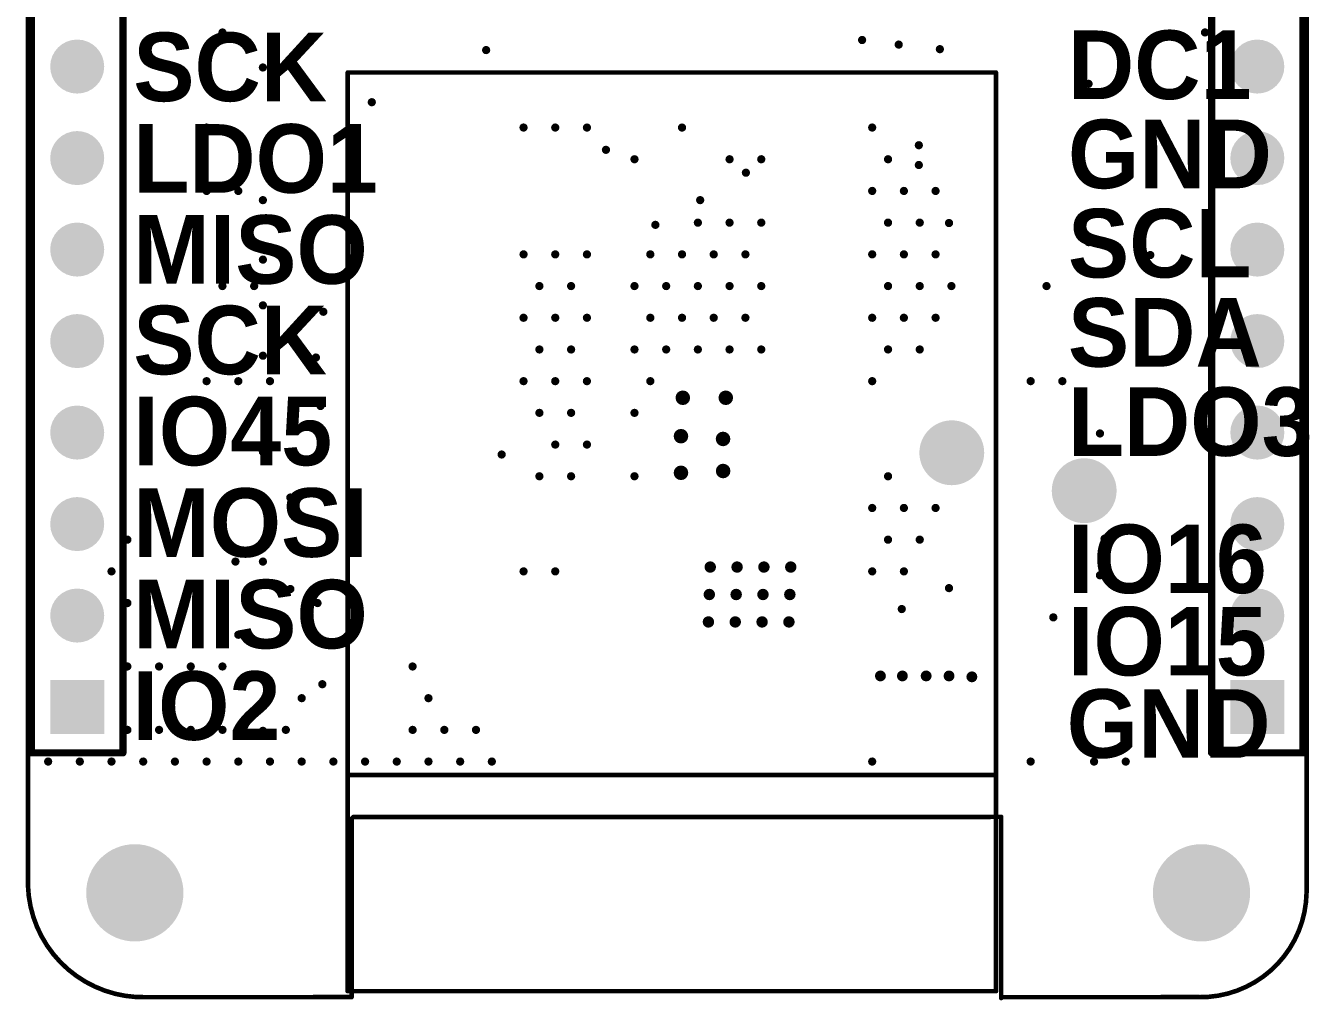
# Model space of a CAD drawing. Header units: millimetres. Extents: x -53 to 39, y 0 to 126.
# Drawn here: x -0.36 to 35.28, y 0.01 to 27.07 of the extents above; entities that cross this region are included whole.
import ezdxf

# ---------------------------------------------------------------- set-up
doc = ezdxf.new("R2010")
doc.units = ezdxf.units.MM
for name, color, linetype in [('KeepOutLayer', 6, 'Continuous'), ('MultiLayer', 9, 'Continuous'), ('PadHoleLayer', 156, 'Continuous'), ('TopOverlay', 2, 'Continuous'), ('ViaHoleLayer', 16, 'Continuous')]:
    doc.layers.add(name, color=color, linetype=linetype)
doc.styles.add('阿里巴巴普惠体 Heavy', font='', dxfattribs={"height": 0.2})
doc.styles.get('阿里巴巴普惠体 Heavy').set_extended_font_data('阿里巴巴普惠体 Heavy', bold=True)

# ---------------------------------------------------------------- blocks, each defined once
blk = doc.blocks.new('BAT_21700_B_8')
at = {"layer": 'MultiLayer'}
h = blk.add_hatch(color=9, dxfattribs=at)
edge = h.paths.add_edge_path()
edge.add_arc((82.85, 11.5), 0.9, 0, 360)
at = {"layer": 'PadHoleLayer'}
h = blk.add_hatch(color=156, dxfattribs=at)
edge = h.paths.add_edge_path()
edge.add_arc((82.85, 11.5), 0.9, 0, 360)
blk = doc.blocks.new('HDR1X15_47')
at = {"layer": 'MultiLayer'}
blk.add_hatch(color=9, dxfattribs=at).paths.add_polyline_path([(-19.8, 0.75), (-18.3, 0.75), (-18.3, -0.75), (-19.8, -0.75)])
h = blk.add_hatch(color=9, dxfattribs=at)
edge = h.paths.add_edge_path()
edge.add_arc((-16.51, 0), 0.75, 0, 360)
h = blk.add_hatch(color=9, dxfattribs=at)
edge = h.paths.add_edge_path()
edge.add_arc((-13.97, 0), 0.75, 0, 360)
h = blk.add_hatch(color=9, dxfattribs=at)
edge = h.paths.add_edge_path()
edge.add_arc((-11.43, 0), 0.75, 0, 360)
h = blk.add_hatch(color=9, dxfattribs=at)
edge = h.paths.add_edge_path()
edge.add_arc((-8.89, 0), 0.75, 0, 360)
h = blk.add_hatch(color=9, dxfattribs=at)
edge = h.paths.add_edge_path()
edge.add_arc((-6.35, 0), 0.75, 0, 360)
h = blk.add_hatch(color=9, dxfattribs=at)
edge = h.paths.add_edge_path()
edge.add_arc((-3.81, 0), 0.75, 0, 360)
h = blk.add_hatch(color=9, dxfattribs=at)
edge = h.paths.add_edge_path()
edge.add_arc((-1.27, 0), 0.75, 0, 360)
h = blk.add_hatch(color=9, dxfattribs=at)
edge = h.paths.add_edge_path()
edge.add_arc((1.27, 0), 0.75, 0, 360)
h = blk.add_hatch(color=9, dxfattribs=at)
edge = h.paths.add_edge_path()
edge.add_arc((3.81, 0), 0.75, 0, 360)
h = blk.add_hatch(color=9, dxfattribs=at)
edge = h.paths.add_edge_path()
edge.add_arc((6.35, 0), 0.75, 0, 360)
h = blk.add_hatch(color=9, dxfattribs=at)
edge = h.paths.add_edge_path()
edge.add_arc((8.89, 0), 0.75, 0, 360)
h = blk.add_hatch(color=9, dxfattribs=at)
edge = h.paths.add_edge_path()
edge.add_arc((11.43, 0), 0.75, 0, 360)
h = blk.add_hatch(color=9, dxfattribs=at)
edge = h.paths.add_edge_path()
edge.add_arc((13.97, 0), 0.75, 0, 360)
h = blk.add_hatch(color=9, dxfattribs=at)
edge = h.paths.add_edge_path()
edge.add_arc((16.51, 0), 0.75, 0, 360)
at = {"layer": 'PadHoleLayer'}
h = blk.add_hatch(color=156, dxfattribs=at)
edge = h.paths.add_edge_path()
edge.add_arc((-19.05, 0), 0.45, 0, 360)
h = blk.add_hatch(color=156, dxfattribs=at)
edge = h.paths.add_edge_path()
edge.add_arc((-16.51, 0), 0.45, 0, 360)
h = blk.add_hatch(color=156, dxfattribs=at)
edge = h.paths.add_edge_path()
edge.add_arc((-13.97, 0), 0.45, 0, 360)
h = blk.add_hatch(color=156, dxfattribs=at)
edge = h.paths.add_edge_path()
edge.add_arc((-11.43, 0), 0.45, 0, 360)
h = blk.add_hatch(color=156, dxfattribs=at)
edge = h.paths.add_edge_path()
edge.add_arc((-8.89, 0), 0.45, 0, 360)
h = blk.add_hatch(color=156, dxfattribs=at)
edge = h.paths.add_edge_path()
edge.add_arc((-6.35, 0), 0.45, 0, 360)
h = blk.add_hatch(color=156, dxfattribs=at)
edge = h.paths.add_edge_path()
edge.add_arc((-3.81, 0), 0.45, 0, 360)
h = blk.add_hatch(color=156, dxfattribs=at)
edge = h.paths.add_edge_path()
edge.add_arc((-1.27, 0), 0.45, 0, 360)
h = blk.add_hatch(color=156, dxfattribs=at)
edge = h.paths.add_edge_path()
edge.add_arc((1.27, 0), 0.45, 0, 360)
h = blk.add_hatch(color=156, dxfattribs=at)
edge = h.paths.add_edge_path()
edge.add_arc((3.81, 0), 0.45, 0, 360)
h = blk.add_hatch(color=156, dxfattribs=at)
edge = h.paths.add_edge_path()
edge.add_arc((6.35, 0), 0.45, 0, 360)
h = blk.add_hatch(color=156, dxfattribs=at)
edge = h.paths.add_edge_path()
edge.add_arc((8.89, 0), 0.45, 0, 360)
h = blk.add_hatch(color=156, dxfattribs=at)
edge = h.paths.add_edge_path()
edge.add_arc((11.43, 0), 0.45, 0, 360)
h = blk.add_hatch(color=156, dxfattribs=at)
edge = h.paths.add_edge_path()
edge.add_arc((13.97, 0), 0.45, 0, 360)
h = blk.add_hatch(color=156, dxfattribs=at)
edge = h.paths.add_edge_path()
edge.add_arc((16.51, 0), 0.45, 0, 360)
at = {"layer": 'TopOverlay', "const_width": 0.2}
for points in [[(-20.32, 1.27), (-18.415, 1.27)], [(-20.32, 1.27), (-20.32, -1.27)], [(-18.415, 1.27), (18.009, 1.27)], [(18.009, 1.27), (18.009, -1.27)], [(-20.32, -1.27), (18.009, -1.27)]]:
    blk.add_lwpolyline(points, dxfattribs=at)
at = {"layer": 'TopOverlay', "const_width": 0.1}
for points in [[(-20.37, 1.27, 1), (-20.27, 1.27, 1)], [(-20.37, 1.27, 1), (-20.27, 1.27, 1)], [(-18.465, 1.27, 1), (-18.365, 1.27, 1)], [(-18.465, 1.27, 1), (-18.365, 1.27, 1)], [(17.959, 1.27, 1), (18.059, 1.27, 1)], [(17.959, 1.27, 1), (18.059, 1.27, 1)], [(-20.37, -1.27, 1), (-20.27, -1.27, 1)], [(-20.37, -1.27, 1), (-20.27, -1.27, 1)], [(17.959, -1.27, 1), (18.059, -1.27, 1)], [(17.959, -1.27, 1), (18.059, -1.27, 1)]]:
    blk.add_lwpolyline(points, format="xyb", close=True, dxfattribs=at)
blk = doc.blocks.new('HDR1X15_121')
at = {"layer": 'MultiLayer'}
blk.add_hatch(color=9, dxfattribs=at).paths.add_polyline_path([(-19.8, 0.75), (-18.3, 0.75), (-18.3, -0.75), (-19.8, -0.75)])
h = blk.add_hatch(color=9, dxfattribs=at)
edge = h.paths.add_edge_path()
edge.add_arc((-16.51, 0), 0.75, 0, 360)
h = blk.add_hatch(color=9, dxfattribs=at)
edge = h.paths.add_edge_path()
edge.add_arc((-13.97, 0), 0.75, 0, 360)
h = blk.add_hatch(color=9, dxfattribs=at)
edge = h.paths.add_edge_path()
edge.add_arc((-11.43, 0), 0.75, 0, 360)
h = blk.add_hatch(color=9, dxfattribs=at)
edge = h.paths.add_edge_path()
edge.add_arc((-8.89, 0), 0.75, 0, 360)
h = blk.add_hatch(color=9, dxfattribs=at)
edge = h.paths.add_edge_path()
edge.add_arc((-6.35, 0), 0.75, 0, 360)
h = blk.add_hatch(color=9, dxfattribs=at)
edge = h.paths.add_edge_path()
edge.add_arc((-3.81, 0), 0.75, 0, 360)
h = blk.add_hatch(color=9, dxfattribs=at)
edge = h.paths.add_edge_path()
edge.add_arc((-1.27, 0), 0.75, 0, 360)
h = blk.add_hatch(color=9, dxfattribs=at)
edge = h.paths.add_edge_path()
edge.add_arc((1.27, 0), 0.75, 0, 360)
h = blk.add_hatch(color=9, dxfattribs=at)
edge = h.paths.add_edge_path()
edge.add_arc((3.81, 0), 0.75, 0, 360)
h = blk.add_hatch(color=9, dxfattribs=at)
edge = h.paths.add_edge_path()
edge.add_arc((6.35, 0), 0.75, 0, 360)
h = blk.add_hatch(color=9, dxfattribs=at)
edge = h.paths.add_edge_path()
edge.add_arc((8.89, 0), 0.75, 0, 360)
h = blk.add_hatch(color=9, dxfattribs=at)
edge = h.paths.add_edge_path()
edge.add_arc((11.43, 0), 0.75, 0, 360)
h = blk.add_hatch(color=9, dxfattribs=at)
edge = h.paths.add_edge_path()
edge.add_arc((13.97, 0), 0.75, 0, 360)
h = blk.add_hatch(color=9, dxfattribs=at)
edge = h.paths.add_edge_path()
edge.add_arc((16.51, 0), 0.75, 0, 360)
at = {"layer": 'PadHoleLayer'}
h = blk.add_hatch(color=156, dxfattribs=at)
edge = h.paths.add_edge_path()
edge.add_arc((-19.05, 0), 0.45, 0, 360)
h = blk.add_hatch(color=156, dxfattribs=at)
edge = h.paths.add_edge_path()
edge.add_arc((-16.51, 0), 0.45, 0, 360)
h = blk.add_hatch(color=156, dxfattribs=at)
edge = h.paths.add_edge_path()
edge.add_arc((-13.97, 0), 0.45, 0, 360)
h = blk.add_hatch(color=156, dxfattribs=at)
edge = h.paths.add_edge_path()
edge.add_arc((-11.43, 0), 0.45, 0, 360)
h = blk.add_hatch(color=156, dxfattribs=at)
edge = h.paths.add_edge_path()
edge.add_arc((-8.89, 0), 0.45, 0, 360)
h = blk.add_hatch(color=156, dxfattribs=at)
edge = h.paths.add_edge_path()
edge.add_arc((-6.35, 0), 0.45, 0, 360)
h = blk.add_hatch(color=156, dxfattribs=at)
edge = h.paths.add_edge_path()
edge.add_arc((-3.81, 0), 0.45, 0, 360)
h = blk.add_hatch(color=156, dxfattribs=at)
edge = h.paths.add_edge_path()
edge.add_arc((-1.27, 0), 0.45, 0, 360)
h = blk.add_hatch(color=156, dxfattribs=at)
edge = h.paths.add_edge_path()
edge.add_arc((1.27, 0), 0.45, 0, 360)
h = blk.add_hatch(color=156, dxfattribs=at)
edge = h.paths.add_edge_path()
edge.add_arc((3.81, 0), 0.45, 0, 360)
h = blk.add_hatch(color=156, dxfattribs=at)
edge = h.paths.add_edge_path()
edge.add_arc((6.35, 0), 0.45, 0, 360)
h = blk.add_hatch(color=156, dxfattribs=at)
edge = h.paths.add_edge_path()
edge.add_arc((8.89, 0), 0.45, 0, 360)
h = blk.add_hatch(color=156, dxfattribs=at)
edge = h.paths.add_edge_path()
edge.add_arc((11.43, 0), 0.45, 0, 360)
h = blk.add_hatch(color=156, dxfattribs=at)
edge = h.paths.add_edge_path()
edge.add_arc((13.97, 0), 0.45, 0, 360)
h = blk.add_hatch(color=156, dxfattribs=at)
edge = h.paths.add_edge_path()
edge.add_arc((16.51, 0), 0.45, 0, 360)
at = {"layer": 'TopOverlay', "const_width": 0.2}
for points in [[(-20.32, 1.27), (-18.415, 1.27)], [(-20.32, 1.27), (-20.32, -1.27)], [(-18.415, 1.27), (18.009, 1.27)], [(18.009, 1.27), (18.009, -1.27)], [(-20.32, -1.27), (18.009, -1.27)]]:
    blk.add_lwpolyline(points, dxfattribs=at)
at = {"layer": 'TopOverlay', "const_width": 0.1}
for points in [[(-20.37, 1.27, 1), (-20.27, 1.27, 1)], [(-20.37, 1.27, 1), (-20.27, 1.27, 1)], [(-18.465, 1.27, 1), (-18.365, 1.27, 1)], [(-18.465, 1.27, 1), (-18.365, 1.27, 1)], [(17.959, 1.27, 1), (18.059, 1.27, 1)], [(17.959, 1.27, 1), (18.059, 1.27, 1)], [(-20.37, -1.27, 1), (-20.27, -1.27, 1)], [(-20.37, -1.27, 1), (-20.27, -1.27, 1)], [(17.959, -1.27, 1), (18.059, -1.27, 1)], [(17.959, -1.27, 1), (18.059, -1.27, 1)]]:
    blk.add_lwpolyline(points, format="xyb", close=True, dxfattribs=at)
blk = doc.blocks.new('MOUNTINGHOLE_2_123')
at = {"layer": 'MultiLayer'}
h = blk.add_hatch(color=9, dxfattribs=at)
edge = h.paths.add_edge_path()
edge.add_arc((0, 0), 1.35, 0, 360)
at = {"layer": 'PadHoleLayer'}
h = blk.add_hatch(color=156, dxfattribs=at)
edge = h.paths.add_edge_path()
edge.add_arc((0, 0), 1.35, 0, 360)
blk = doc.blocks.new('BAT_18650_B_125')
at = {"layer": 'MultiLayer'}
h = blk.add_hatch(color=9, dxfattribs=at)
edge = h.paths.add_edge_path()
edge.add_arc((35.461, 7.697), 0.9, 0, 360)
at = {"layer": 'PadHoleLayer'}
h = blk.add_hatch(color=156, dxfattribs=at)
edge = h.paths.add_edge_path()
edge.add_arc((35.461, 7.697), 0.9, 0, 360)
blk = doc.blocks.new('MOUNTINGHOLE_2_128')
at = {"layer": 'MultiLayer'}
h = blk.add_hatch(color=9, dxfattribs=at)
edge = h.paths.add_edge_path()
edge.add_arc((0, 0), 1.35, 0, 360)
at = {"layer": 'PadHoleLayer'}
h = blk.add_hatch(color=156, dxfattribs=at)
edge = h.paths.add_edge_path()
edge.add_arc((0, 0), 1.35, 0, 360)
blk = doc.blocks.new('ESP32_S3_WROOM_1_141')
at = {"layer": 'TopOverlay', "const_width": 0.127}
for points in [[(9, 16.37), (-9, 16.37)], [(-9, 16.37), (-9, -9.13)], [(9, 16.37), (9, -9.13)], [(9, 10.37), (-9, 10.37)], [(9, -9.13), (-9, -9.13)]]:
    blk.add_lwpolyline(points, dxfattribs=at)
at = {"layer": 'TopOverlay', "const_width": 0.0635}
for points in [[(-9.032, 16.37, 1), (-8.968, 16.37, 1)], [(-9.032, 16.37, 1), (-8.968, 16.37, 1)], [(8.968, 16.37, 1), (9.032, 16.37, 1)], [(8.968, 16.37, 1), (9.032, 16.37, 1)], [(-9.032, 10.37, 1), (-8.968, 10.37, 1)], [(8.968, 10.37, 1), (9.032, 10.37, 1)], [(-9.032, -9.13, 1), (-8.968, -9.13, 1)], [(-9.032, -9.13, 1), (-8.968, -9.13, 1)], [(8.968, -9.13, 1), (9.032, -9.13, 1)], [(8.968, -9.13, 1), (9.032, -9.13, 1)]]:
    blk.add_lwpolyline(points, format="xyb", close=True, dxfattribs=at)

msp = doc.modelspace()

# ---------------------------------------------------------------- hatches: boundary and pattern name
at = {"layer": 'ViaHoleLayer'}
h = msp.add_hatch(color=16, dxfattribs=at)
edge = h.paths.add_edge_path()
edge.add_arc((5.1, 26.88), 0.115, 0, 360)
h = msp.add_hatch(color=16, dxfattribs=at)
edge = h.paths.add_edge_path()
edge.add_arc((22.86, 26.67), 0.115, 0, 360)
h = msp.add_hatch(color=16, dxfattribs=at)
edge = h.paths.add_edge_path()
edge.add_arc((32.38, 26.88), 0.115, 0, 360)
h = msp.add_hatch(color=16, dxfattribs=at)
edge = h.paths.add_edge_path()
edge.add_arc((12.421, 26.391), 0.115, 0, 360)
h = msp.add_hatch(color=16, dxfattribs=at)
edge = h.paths.add_edge_path()
edge.add_arc((23.876, 26.543), 0.115, 0, 360)
h = msp.add_hatch(color=16, dxfattribs=at)
edge = h.paths.add_edge_path()
edge.add_arc((25.019, 26.416), 0.115, 0, 360)
h = msp.add_hatch(color=16, dxfattribs=at)
edge = h.paths.add_edge_path()
edge.add_arc((6.223, 25.908), 0.115, 0, 360)
h = msp.add_hatch(color=16, dxfattribs=at)
edge = h.paths.add_edge_path()
edge.add_arc((29.148, 25.453), 0.115, 0, 360)
h = msp.add_hatch(color=16, dxfattribs=at)
edge = h.paths.add_edge_path()
edge.add_arc((5.1, 25.12), 0.115, 0, 360)
h = msp.add_hatch(color=16, dxfattribs=at)
edge = h.paths.add_edge_path()
edge.add_arc((9.246, 24.943), 0.115, 0, 360)
h = msp.add_hatch(color=16, dxfattribs=at)
edge = h.paths.add_edge_path()
edge.add_arc((4.66, 24.24), 0.115, 0, 360)
h = msp.add_hatch(color=16, dxfattribs=at)
edge = h.paths.add_edge_path()
edge.add_arc((13.46, 24.24), 0.115, 0, 360)
h = msp.add_hatch(color=16, dxfattribs=at)
edge = h.paths.add_edge_path()
edge.add_arc((14.34, 24.24), 0.115, 0, 360)
h = msp.add_hatch(color=16, dxfattribs=at)
edge = h.paths.add_edge_path()
edge.add_arc((15.22, 24.24), 0.115, 0, 360)
h = msp.add_hatch(color=16, dxfattribs=at)
edge = h.paths.add_edge_path()
edge.add_arc((17.86, 24.24), 0.115, 0, 360)
h = msp.add_hatch(color=16, dxfattribs=at)
edge = h.paths.add_edge_path()
edge.add_arc((23.14, 24.24), 0.115, 0, 360)
h = msp.add_hatch(color=16, dxfattribs=at)
edge = h.paths.add_edge_path()
edge.add_arc((29.148, 24.285), 0.115, 0, 360)
h = msp.add_hatch(color=16, dxfattribs=at)
edge = h.paths.add_edge_path()
edge.add_arc((15.748, 23.622), 0.115, 0, 360)
h = msp.add_hatch(color=16, dxfattribs=at)
edge = h.paths.add_edge_path()
edge.add_arc((24.435, 23.749), 0.115, 0, 360)
h = msp.add_hatch(color=16, dxfattribs=at)
edge = h.paths.add_edge_path()
edge.add_arc((16.54, 23.36), 0.115, 0, 360)
h = msp.add_hatch(color=16, dxfattribs=at)
edge = h.paths.add_edge_path()
edge.add_arc((19.18, 23.36), 0.115, 0, 360)
h = msp.add_hatch(color=16, dxfattribs=at)
edge = h.paths.add_edge_path()
edge.add_arc((20.06, 23.36), 0.115, 0, 360)
h = msp.add_hatch(color=16, dxfattribs=at)
edge = h.paths.add_edge_path()
edge.add_arc((23.58, 23.36), 0.115, 0, 360)
h = msp.add_hatch(color=16, dxfattribs=at)
edge = h.paths.add_edge_path()
edge.add_arc((24.435, 23.2), 0.115, 0, 360)
h = msp.add_hatch(color=16, dxfattribs=at)
edge = h.paths.add_edge_path()
edge.add_arc((19.634, 22.987), 0.115, 0, 360)
h = msp.add_hatch(color=16, dxfattribs=at)
edge = h.paths.add_edge_path()
edge.add_arc((4.66, 22.48), 0.115, 0, 360)
h = msp.add_hatch(color=16, dxfattribs=at)
edge = h.paths.add_edge_path()
edge.add_arc((5.54, 22.48), 0.115, 0, 360)
h = msp.add_hatch(color=16, dxfattribs=at)
edge = h.paths.add_edge_path()
edge.add_arc((23.14, 22.48), 0.115, 0, 360)
h = msp.add_hatch(color=16, dxfattribs=at)
edge = h.paths.add_edge_path()
edge.add_arc((24.02, 22.48), 0.115, 0, 360)
h = msp.add_hatch(color=16, dxfattribs=at)
edge = h.paths.add_edge_path()
edge.add_arc((24.9, 22.48), 0.115, 0, 360)
h = msp.add_hatch(color=16, dxfattribs=at)
edge = h.paths.add_edge_path()
edge.add_arc((6.223, 22.225), 0.115, 0, 360)
h = msp.add_hatch(color=16, dxfattribs=at)
edge = h.paths.add_edge_path()
edge.add_arc((18.364, 22.225), 0.115, 0, 360)
h = msp.add_hatch(color=16, dxfattribs=at)
edge = h.paths.add_edge_path()
edge.add_arc((17.12, 21.539), 0.115, 0, 360)
h = msp.add_hatch(color=16, dxfattribs=at)
edge = h.paths.add_edge_path()
edge.add_arc((18.3, 21.6), 0.115, 0, 360)
h = msp.add_hatch(color=16, dxfattribs=at)
edge = h.paths.add_edge_path()
edge.add_arc((19.18, 21.6), 0.115, 0, 360)
h = msp.add_hatch(color=16, dxfattribs=at)
edge = h.paths.add_edge_path()
edge.add_arc((20.06, 21.6), 0.115, 0, 360)
h = msp.add_hatch(color=16, dxfattribs=at)
edge = h.paths.add_edge_path()
edge.add_arc((23.58, 21.6), 0.115, 0, 360)
h = msp.add_hatch(color=16, dxfattribs=at)
edge = h.paths.add_edge_path()
edge.add_arc((24.46, 21.6), 0.115, 0, 360)
h = msp.add_hatch(color=16, dxfattribs=at)
edge = h.paths.add_edge_path()
edge.add_arc((25.273, 21.59), 0.115, 0, 360)
h = msp.add_hatch(color=16, dxfattribs=at)
edge = h.paths.add_edge_path()
edge.add_arc((29.148, 21.059), 0.115, 0, 360)
h = msp.add_hatch(color=16, dxfattribs=at)
edge = h.paths.add_edge_path()
edge.add_arc((6.223, 20.574), 0.115, 0, 360)
h = msp.add_hatch(color=16, dxfattribs=at)
edge = h.paths.add_edge_path()
edge.add_arc((13.46, 20.72), 0.115, 0, 360)
h = msp.add_hatch(color=16, dxfattribs=at)
edge = h.paths.add_edge_path()
edge.add_arc((14.34, 20.72), 0.115, 0, 360)
h = msp.add_hatch(color=16, dxfattribs=at)
edge = h.paths.add_edge_path()
edge.add_arc((15.22, 20.72), 0.115, 0, 360)
h = msp.add_hatch(color=16, dxfattribs=at)
edge = h.paths.add_edge_path()
edge.add_arc((16.98, 20.72), 0.115, 0, 360)
h = msp.add_hatch(color=16, dxfattribs=at)
edge = h.paths.add_edge_path()
edge.add_arc((17.86, 20.72), 0.115, 0, 360)
h = msp.add_hatch(color=16, dxfattribs=at)
edge = h.paths.add_edge_path()
edge.add_arc((18.74, 20.72), 0.115, 0, 360)
h = msp.add_hatch(color=16, dxfattribs=at)
edge = h.paths.add_edge_path()
edge.add_arc((19.62, 20.72), 0.115, 0, 360)
h = msp.add_hatch(color=16, dxfattribs=at)
edge = h.paths.add_edge_path()
edge.add_arc((23.14, 20.72), 0.115, 0, 360)
h = msp.add_hatch(color=16, dxfattribs=at)
edge = h.paths.add_edge_path()
edge.add_arc((24.02, 20.72), 0.115, 0, 360)
h = msp.add_hatch(color=16, dxfattribs=at)
edge = h.paths.add_edge_path()
edge.add_arc((24.9, 20.72), 0.115, 0, 360)
h = msp.add_hatch(color=16, dxfattribs=at)
edge = h.paths.add_edge_path()
edge.add_arc((30.862, 20.701), 0.115, 0, 360)
h = msp.add_hatch(color=16, dxfattribs=at)
edge = h.paths.add_edge_path()
edge.add_arc((5.1, 19.84), 0.115, 0, 360)
h = msp.add_hatch(color=16, dxfattribs=at)
edge = h.paths.add_edge_path()
edge.add_arc((5.98, 19.84), 0.115, 0, 360)
h = msp.add_hatch(color=16, dxfattribs=at)
edge = h.paths.add_edge_path()
edge.add_arc((13.9, 19.84), 0.115, 0, 360)
h = msp.add_hatch(color=16, dxfattribs=at)
edge = h.paths.add_edge_path()
edge.add_arc((14.78, 19.84), 0.115, 0, 360)
h = msp.add_hatch(color=16, dxfattribs=at)
edge = h.paths.add_edge_path()
edge.add_arc((16.54, 19.84), 0.115, 0, 360)
h = msp.add_hatch(color=16, dxfattribs=at)
edge = h.paths.add_edge_path()
edge.add_arc((17.42, 19.84), 0.115, 0, 360)
h = msp.add_hatch(color=16, dxfattribs=at)
edge = h.paths.add_edge_path()
edge.add_arc((18.3, 19.84), 0.115, 0, 360)
h = msp.add_hatch(color=16, dxfattribs=at)
edge = h.paths.add_edge_path()
edge.add_arc((19.18, 19.84), 0.115, 0, 360)
h = msp.add_hatch(color=16, dxfattribs=at)
edge = h.paths.add_edge_path()
edge.add_arc((20.06, 19.84), 0.115, 0, 360)
h = msp.add_hatch(color=16, dxfattribs=at)
edge = h.paths.add_edge_path()
edge.add_arc((23.58, 19.84), 0.115, 0, 360)
h = msp.add_hatch(color=16, dxfattribs=at)
edge = h.paths.add_edge_path()
edge.add_arc((24.46, 19.84), 0.115, 0, 360)
h = msp.add_hatch(color=16, dxfattribs=at)
edge = h.paths.add_edge_path()
edge.add_arc((25.34, 19.84), 0.115, 0, 360)
h = msp.add_hatch(color=16, dxfattribs=at)
edge = h.paths.add_edge_path()
edge.add_arc((27.98, 19.84), 0.115, 0, 360)
h = msp.add_hatch(color=16, dxfattribs=at)
edge = h.paths.add_edge_path()
edge.add_arc((6.223, 19.304), 0.115, 0, 360)
h = msp.add_hatch(color=16, dxfattribs=at)
edge = h.paths.add_edge_path()
edge.add_arc((28.956, 19.177), 0.115, 0, 360)
h = msp.add_hatch(color=16, dxfattribs=at)
edge = h.paths.add_edge_path()
edge.add_arc((7.901, 19.126), 0.115, 0, 360)
h = msp.add_hatch(color=16, dxfattribs=at)
edge = h.paths.add_edge_path()
edge.add_arc((13.46, 18.96), 0.115, 0, 360)
h = msp.add_hatch(color=16, dxfattribs=at)
edge = h.paths.add_edge_path()
edge.add_arc((14.34, 18.96), 0.115, 0, 360)
h = msp.add_hatch(color=16, dxfattribs=at)
edge = h.paths.add_edge_path()
edge.add_arc((15.22, 18.96), 0.115, 0, 360)
h = msp.add_hatch(color=16, dxfattribs=at)
edge = h.paths.add_edge_path()
edge.add_arc((16.98, 18.96), 0.115, 0, 360)
h = msp.add_hatch(color=16, dxfattribs=at)
edge = h.paths.add_edge_path()
edge.add_arc((17.86, 18.96), 0.115, 0, 360)
h = msp.add_hatch(color=16, dxfattribs=at)
edge = h.paths.add_edge_path()
edge.add_arc((18.74, 18.96), 0.115, 0, 360)
h = msp.add_hatch(color=16, dxfattribs=at)
edge = h.paths.add_edge_path()
edge.add_arc((19.62, 18.96), 0.115, 0, 360)
h = msp.add_hatch(color=16, dxfattribs=at)
edge = h.paths.add_edge_path()
edge.add_arc((23.14, 18.96), 0.115, 0, 360)
h = msp.add_hatch(color=16, dxfattribs=at)
edge = h.paths.add_edge_path()
edge.add_arc((24.02, 18.96), 0.115, 0, 360)
h = msp.add_hatch(color=16, dxfattribs=at)
edge = h.paths.add_edge_path()
edge.add_arc((24.9, 18.96), 0.115, 0, 360)
h = msp.add_hatch(color=16, dxfattribs=at)
edge = h.paths.add_edge_path()
edge.add_arc((13.9, 18.08), 0.115, 0, 360)
h = msp.add_hatch(color=16, dxfattribs=at)
edge = h.paths.add_edge_path()
edge.add_arc((14.78, 18.08), 0.115, 0, 360)
h = msp.add_hatch(color=16, dxfattribs=at)
edge = h.paths.add_edge_path()
edge.add_arc((16.54, 18.08), 0.115, 0, 360)
h = msp.add_hatch(color=16, dxfattribs=at)
edge = h.paths.add_edge_path()
edge.add_arc((17.42, 18.08), 0.115, 0, 360)
h = msp.add_hatch(color=16, dxfattribs=at)
edge = h.paths.add_edge_path()
edge.add_arc((18.3, 18.08), 0.115, 0, 360)
h = msp.add_hatch(color=16, dxfattribs=at)
edge = h.paths.add_edge_path()
edge.add_arc((19.18, 18.08), 0.115, 0, 360)
h = msp.add_hatch(color=16, dxfattribs=at)
edge = h.paths.add_edge_path()
edge.add_arc((20.06, 18.08), 0.115, 0, 360)
h = msp.add_hatch(color=16, dxfattribs=at)
edge = h.paths.add_edge_path()
edge.add_arc((23.58, 18.08), 0.115, 0, 360)
h = msp.add_hatch(color=16, dxfattribs=at)
edge = h.paths.add_edge_path()
edge.add_arc((24.46, 18.08), 0.115, 0, 360)
h = msp.add_hatch(color=16, dxfattribs=at)
edge = h.paths.add_edge_path()
edge.add_arc((6.223, 17.907), 0.115, 0, 360)
h = msp.add_hatch(color=16, dxfattribs=at)
edge = h.paths.add_edge_path()
edge.add_arc((7.696, 17.856), 0.115, 0, 360)
h = msp.add_hatch(color=16, dxfattribs=at)
edge = h.paths.add_edge_path()
edge.add_arc((4.66, 17.2), 0.115, 0, 360)
h = msp.add_hatch(color=16, dxfattribs=at)
edge = h.paths.add_edge_path()
edge.add_arc((5.54, 17.2), 0.115, 0, 360)
h = msp.add_hatch(color=16, dxfattribs=at)
edge = h.paths.add_edge_path()
edge.add_arc((6.42, 17.2), 0.115, 0, 360)
h = msp.add_hatch(color=16, dxfattribs=at)
edge = h.paths.add_edge_path()
edge.add_arc((13.46, 17.2), 0.115, 0, 360)
h = msp.add_hatch(color=16, dxfattribs=at)
edge = h.paths.add_edge_path()
edge.add_arc((14.34, 17.2), 0.115, 0, 360)
h = msp.add_hatch(color=16, dxfattribs=at)
edge = h.paths.add_edge_path()
edge.add_arc((15.22, 17.2), 0.115, 0, 360)
h = msp.add_hatch(color=16, dxfattribs=at)
edge = h.paths.add_edge_path()
edge.add_arc((16.98, 17.2), 0.115, 0, 360)
h = msp.add_hatch(color=16, dxfattribs=at)
edge = h.paths.add_edge_path()
edge.add_arc((23.14, 17.2), 0.115, 0, 360)
h = msp.add_hatch(color=16, dxfattribs=at)
edge = h.paths.add_edge_path()
edge.add_arc((27.54, 17.2), 0.115, 0, 360)
h = msp.add_hatch(color=16, dxfattribs=at)
edge = h.paths.add_edge_path()
edge.add_arc((28.42, 17.2), 0.115, 0, 360)
h = msp.add_hatch(color=16, dxfattribs=at)
edge = h.paths.add_edge_path()
edge.add_arc((17.882, 16.739), 0.203, 0, 360)
h = msp.add_hatch(color=16, dxfattribs=at)
edge = h.paths.add_edge_path()
edge.add_arc((19.075, 16.739), 0.203, 0, 360)
h = msp.add_hatch(color=16, dxfattribs=at)
edge = h.paths.add_edge_path()
edge.add_arc((6.223, 16.51), 0.115, 0, 360)
h = msp.add_hatch(color=16, dxfattribs=at)
edge = h.paths.add_edge_path()
edge.add_arc((7.823, 16.51), 0.115, 0, 360)
h = msp.add_hatch(color=16, dxfattribs=at)
edge = h.paths.add_edge_path()
edge.add_arc((13.9, 16.32), 0.115, 0, 360)
h = msp.add_hatch(color=16, dxfattribs=at)
edge = h.paths.add_edge_path()
edge.add_arc((14.78, 16.32), 0.115, 0, 360)
h = msp.add_hatch(color=16, dxfattribs=at)
edge = h.paths.add_edge_path()
edge.add_arc((16.54, 16.32), 0.115, 0, 360)
h = msp.add_hatch(color=16, dxfattribs=at)
edge = h.paths.add_edge_path()
edge.add_arc((17.831, 15.672), 0.203, 0, 360)
h = msp.add_hatch(color=16, dxfattribs=at)
edge = h.paths.add_edge_path()
edge.add_arc((18.999, 15.596), 0.203, 0, 360)
h = msp.add_hatch(color=16, dxfattribs=at)
edge = h.paths.add_edge_path()
edge.add_arc((29.464, 15.748), 0.115, 0, 360)
h = msp.add_hatch(color=16, dxfattribs=at)
edge = h.paths.add_edge_path()
edge.add_arc((5.54, 15.44), 0.115, 0, 360)
h = msp.add_hatch(color=16, dxfattribs=at)
edge = h.paths.add_edge_path()
edge.add_arc((6.223, 15.24), 0.115, 0, 360)
h = msp.add_hatch(color=16, dxfattribs=at)
edge = h.paths.add_edge_path()
edge.add_arc((7.798, 15.265), 0.115, 0, 360)
h = msp.add_hatch(color=16, dxfattribs=at)
edge = h.paths.add_edge_path()
edge.add_arc((14.34, 15.44), 0.115, 0, 360)
h = msp.add_hatch(color=16, dxfattribs=at)
edge = h.paths.add_edge_path()
edge.add_arc((15.22, 15.44), 0.115, 0, 360)
h = msp.add_hatch(color=16, dxfattribs=at)
edge = h.paths.add_edge_path()
edge.add_arc((12.852, 15.164), 0.115, 0, 360)
h = msp.add_hatch(color=16, dxfattribs=at)
edge = h.paths.add_edge_path()
edge.add_arc((13.9, 14.56), 0.115, 0, 360)
h = msp.add_hatch(color=16, dxfattribs=at)
edge = h.paths.add_edge_path()
edge.add_arc((14.78, 14.56), 0.115, 0, 360)
h = msp.add_hatch(color=16, dxfattribs=at)
edge = h.paths.add_edge_path()
edge.add_arc((16.54, 14.56), 0.115, 0, 360)
h = msp.add_hatch(color=16, dxfattribs=at)
edge = h.paths.add_edge_path()
edge.add_arc((17.831, 14.656), 0.203, 0, 360)
h = msp.add_hatch(color=16, dxfattribs=at)
edge = h.paths.add_edge_path()
edge.add_arc((19.001, 14.706), 0.203, 0, 360)
h = msp.add_hatch(color=16, dxfattribs=at)
edge = h.paths.add_edge_path()
edge.add_arc((23.58, 14.56), 0.115, 0, 360)
h = msp.add_hatch(color=16, dxfattribs=at)
edge = h.paths.add_edge_path()
edge.add_arc((4.318, 14.097), 0.115, 0, 360)
h = msp.add_hatch(color=16, dxfattribs=at)
edge = h.paths.add_edge_path()
edge.add_arc((6.985, 13.97), 0.115, 0, 360)
h = msp.add_hatch(color=16, dxfattribs=at)
edge = h.paths.add_edge_path()
edge.add_arc((23.14, 13.68), 0.115, 0, 360)
h = msp.add_hatch(color=16, dxfattribs=at)
edge = h.paths.add_edge_path()
edge.add_arc((24.02, 13.68), 0.115, 0, 360)
h = msp.add_hatch(color=16, dxfattribs=at)
edge = h.paths.add_edge_path()
edge.add_arc((24.9, 13.68), 0.115, 0, 360)
h = msp.add_hatch(color=16, dxfattribs=at)
edge = h.paths.add_edge_path()
edge.add_arc((2.46, 12.8), 0.115, 0, 360)
h = msp.add_hatch(color=16, dxfattribs=at)
edge = h.paths.add_edge_path()
edge.add_arc((23.58, 12.8), 0.115, 0, 360)
h = msp.add_hatch(color=16, dxfattribs=at)
edge = h.paths.add_edge_path()
edge.add_arc((24.46, 12.8), 0.115, 0, 360)
h = msp.add_hatch(color=16, dxfattribs=at)
edge = h.paths.add_edge_path()
edge.add_arc((29.591, 12.827), 0.115, 0, 360)
h = msp.add_hatch(color=16, dxfattribs=at)
edge = h.paths.add_edge_path()
edge.add_arc((6.985, 12.7), 0.115, 0, 360)
h = msp.add_hatch(color=16, dxfattribs=at)
edge = h.paths.add_edge_path()
edge.add_arc((5.461, 12.192), 0.115, 0, 360)
h = msp.add_hatch(color=16, dxfattribs=at)
edge = h.paths.add_edge_path()
edge.add_arc((6.223, 12.192), 0.115, 0, 360)
h = msp.add_hatch(color=16, dxfattribs=at)
edge = h.paths.add_edge_path()
edge.add_arc((18.644, 12.04), 0.16, 0, 360)
h = msp.add_hatch(color=16, dxfattribs=at)
edge = h.paths.add_edge_path()
edge.add_arc((19.389, 12.04), 0.16, 0, 360)
h = msp.add_hatch(color=16, dxfattribs=at)
edge = h.paths.add_edge_path()
edge.add_arc((20.134, 12.04), 0.16, 0, 360)
h = msp.add_hatch(color=16, dxfattribs=at)
edge = h.paths.add_edge_path()
edge.add_arc((20.879, 12.04), 0.16, 0, 360)
h = msp.add_hatch(color=16, dxfattribs=at)
edge = h.paths.add_edge_path()
edge.add_arc((2.02, 11.92), 0.115, 0, 360)
h = msp.add_hatch(color=16, dxfattribs=at)
edge = h.paths.add_edge_path()
edge.add_arc((13.46, 11.92), 0.115, 0, 360)
h = msp.add_hatch(color=16, dxfattribs=at)
edge = h.paths.add_edge_path()
edge.add_arc((14.34, 11.92), 0.115, 0, 360)
h = msp.add_hatch(color=16, dxfattribs=at)
edge = h.paths.add_edge_path()
edge.add_arc((23.14, 11.92), 0.115, 0, 360)
h = msp.add_hatch(color=16, dxfattribs=at)
edge = h.paths.add_edge_path()
edge.add_arc((24.02, 11.92), 0.115, 0, 360)
h = msp.add_hatch(color=16, dxfattribs=at)
edge = h.paths.add_edge_path()
edge.add_arc((29.464, 11.811), 0.115, 0, 360)
h = msp.add_hatch(color=16, dxfattribs=at)
edge = h.paths.add_edge_path()
edge.add_arc((6.985, 11.43), 0.115, 0, 360)
h = msp.add_hatch(color=16, dxfattribs=at)
edge = h.paths.add_edge_path()
edge.add_arc((18.618, 11.278), 0.16, 0, 360)
h = msp.add_hatch(color=16, dxfattribs=at)
edge = h.paths.add_edge_path()
edge.add_arc((19.363, 11.278), 0.16, 0, 360)
h = msp.add_hatch(color=16, dxfattribs=at)
edge = h.paths.add_edge_path()
edge.add_arc((20.108, 11.278), 0.16, 0, 360)
h = msp.add_hatch(color=16, dxfattribs=at)
edge = h.paths.add_edge_path()
edge.add_arc((20.853, 11.278), 0.16, 0, 360)
h = msp.add_hatch(color=16, dxfattribs=at)
edge = h.paths.add_edge_path()
edge.add_arc((25.273, 11.455), 0.115, 0, 360)
h = msp.add_hatch(color=16, dxfattribs=at)
edge = h.paths.add_edge_path()
edge.add_arc((2.46, 11.04), 0.115, 0, 360)
h = msp.add_hatch(color=16, dxfattribs=at)
edge = h.paths.add_edge_path()
edge.add_arc((7.74, 11.04), 0.115, 0, 360)
h = msp.add_hatch(color=16, dxfattribs=at)
edge = h.paths.add_edge_path()
edge.add_arc((6.223, 10.795), 0.115, 0, 360)
h = msp.add_hatch(color=16, dxfattribs=at)
edge = h.paths.add_edge_path()
edge.add_arc((23.961, 10.874), 0.115, 0, 360)
h = msp.add_hatch(color=16, dxfattribs=at)
edge = h.paths.add_edge_path()
edge.add_arc((28.169, 10.643), 0.115, 0, 360)
h = msp.add_hatch(color=16, dxfattribs=at)
edge = h.paths.add_edge_path()
edge.add_arc((18.593, 10.516), 0.16, 0, 360)
h = msp.add_hatch(color=16, dxfattribs=at)
edge = h.paths.add_edge_path()
edge.add_arc((19.338, 10.516), 0.16, 0, 360)
h = msp.add_hatch(color=16, dxfattribs=at)
edge = h.paths.add_edge_path()
edge.add_arc((20.083, 10.516), 0.16, 0, 360)
h = msp.add_hatch(color=16, dxfattribs=at)
edge = h.paths.add_edge_path()
edge.add_arc((20.828, 10.516), 0.16, 0, 360)
h = msp.add_hatch(color=16, dxfattribs=at)
edge = h.paths.add_edge_path()
edge.add_arc((5.54, 10.16), 0.115, 0, 360)
h = msp.add_hatch(color=16, dxfattribs=at)
edge = h.paths.add_edge_path()
edge.add_arc((2.46, 9.28), 0.115, 0, 360)
h = msp.add_hatch(color=16, dxfattribs=at)
edge = h.paths.add_edge_path()
edge.add_arc((3.34, 9.28), 0.115, 0, 360)
h = msp.add_hatch(color=16, dxfattribs=at)
edge = h.paths.add_edge_path()
edge.add_arc((4.22, 9.28), 0.115, 0, 360)
h = msp.add_hatch(color=16, dxfattribs=at)
edge = h.paths.add_edge_path()
edge.add_arc((5.1, 9.28), 0.115, 0, 360)
h = msp.add_hatch(color=16, dxfattribs=at)
edge = h.paths.add_edge_path()
edge.add_arc((10.38, 9.28), 0.115, 0, 360)
h = msp.add_hatch(color=16, dxfattribs=at)
edge = h.paths.add_edge_path()
edge.add_arc((23.368, 9.017), 0.152, 0, 360)
h = msp.add_hatch(color=16, dxfattribs=at)
edge = h.paths.add_edge_path()
edge.add_arc((23.978, 9.017), 0.152, 0, 360)
h = msp.add_hatch(color=16, dxfattribs=at)
edge = h.paths.add_edge_path()
edge.add_arc((24.638, 9.017), 0.152, 0, 360)
h = msp.add_hatch(color=16, dxfattribs=at)
edge = h.paths.add_edge_path()
edge.add_arc((25.273, 9.017), 0.152, 0, 360)
h = msp.add_hatch(color=16, dxfattribs=at)
edge = h.paths.add_edge_path()
edge.add_arc((25.908, 8.992), 0.152, 0, 360)
h = msp.add_hatch(color=16, dxfattribs=at)
edge = h.paths.add_edge_path()
edge.add_arc((7.874, 8.788), 0.115, 0, 360)
h = msp.add_hatch(color=16, dxfattribs=at)
edge = h.paths.add_edge_path()
edge.add_arc((7.3, 8.4), 0.115, 0, 360)
h = msp.add_hatch(color=16, dxfattribs=at)
edge = h.paths.add_edge_path()
edge.add_arc((10.82, 8.4), 0.115, 0, 360)
h = msp.add_hatch(color=16, dxfattribs=at)
edge = h.paths.add_edge_path()
edge.add_arc((2.46, 7.52), 0.115, 0, 360)
h = msp.add_hatch(color=16, dxfattribs=at)
edge = h.paths.add_edge_path()
edge.add_arc((3.34, 7.52), 0.115, 0, 360)
h = msp.add_hatch(color=16, dxfattribs=at)
edge = h.paths.add_edge_path()
edge.add_arc((4.22, 7.52), 0.115, 0, 360)
h = msp.add_hatch(color=16, dxfattribs=at)
edge = h.paths.add_edge_path()
edge.add_arc((5.1, 7.52), 0.115, 0, 360)
h = msp.add_hatch(color=16, dxfattribs=at)
edge = h.paths.add_edge_path()
edge.add_arc((6.223, 7.493), 0.115, 0, 360)
h = msp.add_hatch(color=16, dxfattribs=at)
edge = h.paths.add_edge_path()
edge.add_arc((6.86, 7.52), 0.115, 0, 360)
h = msp.add_hatch(color=16, dxfattribs=at)
edge = h.paths.add_edge_path()
edge.add_arc((10.38, 7.52), 0.115, 0, 360)
h = msp.add_hatch(color=16, dxfattribs=at)
edge = h.paths.add_edge_path()
edge.add_arc((11.26, 7.52), 0.115, 0, 360)
h = msp.add_hatch(color=16, dxfattribs=at)
edge = h.paths.add_edge_path()
edge.add_arc((12.14, 7.52), 0.115, 0, 360)
h = msp.add_hatch(color=16, dxfattribs=at)
edge = h.paths.add_edge_path()
edge.add_arc((0.26, 6.64), 0.115, 0, 360)
h = msp.add_hatch(color=16, dxfattribs=at)
edge = h.paths.add_edge_path()
edge.add_arc((1.14, 6.64), 0.115, 0, 360)
h = msp.add_hatch(color=16, dxfattribs=at)
edge = h.paths.add_edge_path()
edge.add_arc((2.02, 6.64), 0.115, 0, 360)
h = msp.add_hatch(color=16, dxfattribs=at)
edge = h.paths.add_edge_path()
edge.add_arc((2.9, 6.64), 0.115, 0, 360)
h = msp.add_hatch(color=16, dxfattribs=at)
edge = h.paths.add_edge_path()
edge.add_arc((3.78, 6.64), 0.115, 0, 360)
h = msp.add_hatch(color=16, dxfattribs=at)
edge = h.paths.add_edge_path()
edge.add_arc((4.66, 6.64), 0.115, 0, 360)
h = msp.add_hatch(color=16, dxfattribs=at)
edge = h.paths.add_edge_path()
edge.add_arc((5.54, 6.64), 0.115, 0, 360)
h = msp.add_hatch(color=16, dxfattribs=at)
edge = h.paths.add_edge_path()
edge.add_arc((6.42, 6.64), 0.115, 0, 360)
h = msp.add_hatch(color=16, dxfattribs=at)
edge = h.paths.add_edge_path()
edge.add_arc((7.3, 6.64), 0.115, 0, 360)
h = msp.add_hatch(color=16, dxfattribs=at)
edge = h.paths.add_edge_path()
edge.add_arc((8.18, 6.64), 0.115, 0, 360)
h = msp.add_hatch(color=16, dxfattribs=at)
edge = h.paths.add_edge_path()
edge.add_arc((9.06, 6.64), 0.115, 0, 360)
h = msp.add_hatch(color=16, dxfattribs=at)
edge = h.paths.add_edge_path()
edge.add_arc((9.94, 6.64), 0.115, 0, 360)
h = msp.add_hatch(color=16, dxfattribs=at)
edge = h.paths.add_edge_path()
edge.add_arc((10.82, 6.64), 0.115, 0, 360)
h = msp.add_hatch(color=16, dxfattribs=at)
edge = h.paths.add_edge_path()
edge.add_arc((11.7, 6.64), 0.115, 0, 360)
h = msp.add_hatch(color=16, dxfattribs=at)
edge = h.paths.add_edge_path()
edge.add_arc((12.58, 6.64), 0.115, 0, 360)
h = msp.add_hatch(color=16, dxfattribs=at)
edge = h.paths.add_edge_path()
edge.add_arc((23.14, 6.64), 0.115, 0, 360)
h = msp.add_hatch(color=16, dxfattribs=at)
edge = h.paths.add_edge_path()
edge.add_arc((27.54, 6.64), 0.115, 0, 360)
h = msp.add_hatch(color=16, dxfattribs=at)
edge = h.paths.add_edge_path()
edge.add_arc((29.3, 6.64), 0.115, 0, 360)
h = msp.add_hatch(color=16, dxfattribs=at)
edge = h.paths.add_edge_path()
edge.add_arc((30.18, 6.64), 0.115, 0, 360)

# ---------------------------------------------------------------- linework, layer by layer
at = {"layer": 'KeepOutLayer', "const_width": 0.127}
for points in [[(-0.3, 3.2), (-0.3, 113.7)], [(35.2, 3), (35.2, 113.4)], [(8.687, 5.055), (8.732, 5.1)], [(8.687, 0.102), (8.687, 5.055)], [(8.732, 5.1), (9.423, 5.1)], [(9.423, 5.1), (26.721, 5.105)], [(26.721, 0.076), (26.721, 5.105)], [(3, 0.1), (7.62, 0.1)], [(7.62, 0.1), (7.622, 0.102)], [(7.622, 0.102), (8.687, 0.102)], [(26.721, 0.076), (26.745, 0.1)], [(26.745, 0.1), (27.4, 0.1)], [(27.4, 0.1), (32.233, 0.102)]]:
    msp.add_lwpolyline(points, dxfattribs=at)
at = {"layer": 'KeepOutLayer', "const_width": 0.0635}
for points in [[(8.655, 5.055, 1), (8.719, 5.055, 1)], [(8.655, 5.055, 1), (8.719, 5.055, 1)], [(8.7, 5.1, 1), (8.764, 5.1, 1)], [(8.7, 5.1, 1), (8.764, 5.1, 1)], [(9.392, 5.1, 1), (9.455, 5.1, 1)], [(9.392, 5.1, 1), (9.455, 5.1, 1)], [(26.689, 5.105, 1), (26.753, 5.105, 1)], [(26.689, 5.105, 1), (26.753, 5.105, 1)], [(-0.332, 3.2, 1), (-0.268, 3.2, 1)], [(-0.332, 3.2, 1), (-0.268, 3.2, 1)], [(35.168, 3, 1), (35.232, 3, 1)], [(35.168, 3, 1), (35.232, 3, 1)], [(2.968, 0.1, 1), (3.032, 0.1, 1)], [(2.968, 0.1, 1), (3.032, 0.1, 1)], [(7.588, 0.1, 1), (7.652, 0.1, 1)], [(7.588, 0.1, 1), (7.652, 0.1, 1)], [(7.59, 0.102, 1), (7.653, 0.102, 1)], [(7.59, 0.102, 1), (7.653, 0.102, 1)], [(8.655, 0.102, 1), (8.719, 0.102, 1)], [(8.655, 0.102, 1), (8.719, 0.102, 1)], [(26.689, 0.076, 1), (26.753, 0.076, 1)], [(26.689, 0.076, 1), (26.753, 0.076, 1)], [(26.713, 0.1, 1), (26.776, 0.1, 1)], [(26.713, 0.1, 1), (26.776, 0.1, 1)], [(27.368, 0.1, 1), (27.432, 0.1, 1)], [(27.368, 0.1, 1), (27.432, 0.1, 1)], [(32.168, 0.1, 1), (32.232, 0.1, 1)], [(32.201, 0.102, 1), (32.264, 0.102, 1)]]:
    msp.add_lwpolyline(points, format="xyb", close=True, dxfattribs=at)
at = {"layer": 'KeepOutLayer', "const_width": 0.127}
for points in [[(3, 0.1, -0.414214), (-0.3, 3.2)], [(35.2, 3, -0.414214), (32.2, 0.1)]]:
    msp.add_lwpolyline(points, format="xyb", dxfattribs=at)

# ---------------------------------------------------------------- block references
for name, p, rotation in [('HDR1X15_47', (1.067, 27.203), 90), ('HDR1X15_121', (33.833, 27.203), 90), ('ESP32_S3_WROOM_1_141', (17.577, 16.637), 180), ('BAT_18650_B_125', (17.653, 50.673), 270), ('BAT_21700_B_8', (17.526, 97.009), 270), ('MOUNTINGHOLE_2_128', (2.667, 2.997), 180), ('MOUNTINGHOLE_2_123', (32.283, 2.997), 180)]:
    msp.add_blockref(name, p, dxfattribs=dict(rotation=rotation))

# ---------------------------------------------------------------- texts
at = {"layer": 'TopOverlay', "style": '阿里巴巴普惠体 Heavy'}
for s, p in [('SCK', (2.625, 24.971)), ('DC1', (28.576, 25.03)), ('LDO1', (2.625, 22.43)), ('GND', (28.576, 22.554)), ('MISO', (2.625, 19.903)), ('SCL', (28.576, 20.078)), ('SCK', (2.625, 17.39)), ('SDA', (28.576, 17.602)), ('IO45', (2.625, 14.863)), ('LDO3', (28.575, 15.126)), ('MOSI', (2.625, 12.322)), ('IO16', (28.575, 11.316)), ('MISO', (2.625, 9.782)), ('IO15', (28.575, 9.03)), ('IO2', (2.605, 7.241)), ('GND', (28.54, 6.744))]:
    msp.add_text(s, height=1.905, dxfattribs=at).set_placement(p)

doc.saveas('drawing.dxf')
